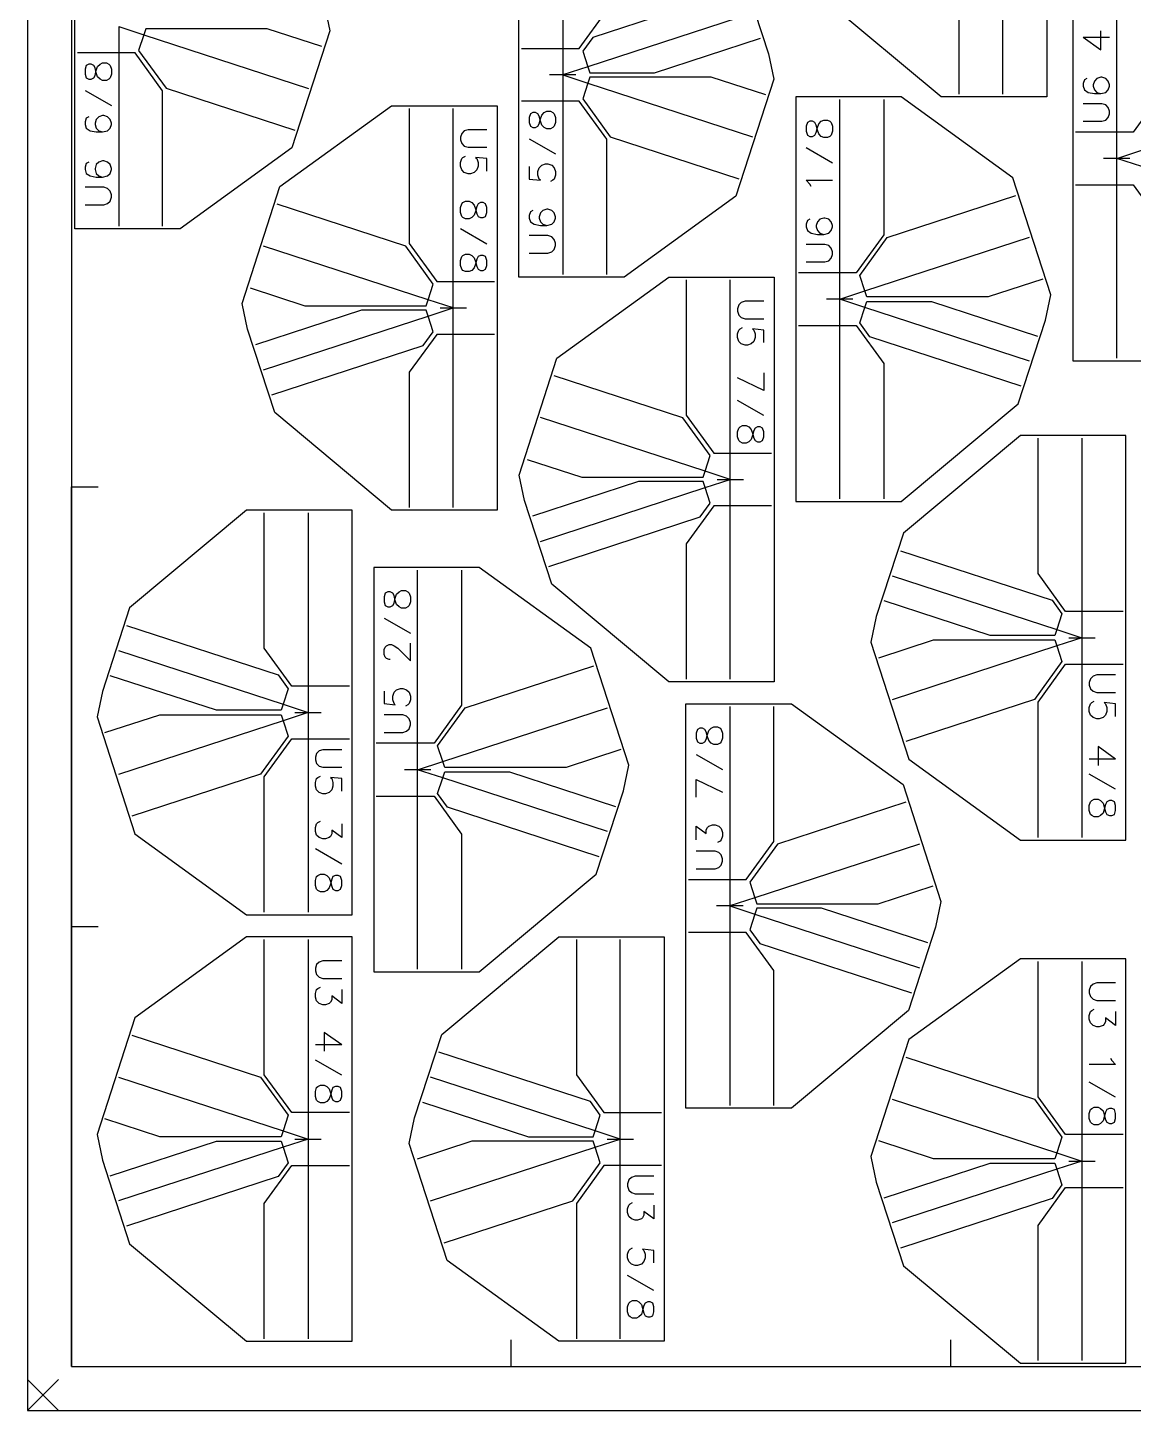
# Model space of a CAD drawing. Extents: x 0 to 235, y 0 to 300.
# Drawn here: x 0 to 125.7, y 0 to 157.2 of the extents above; entities that cross this region are included whole.
import ezdxf

# ---------------------------------------------------------------- set-up
doc = ezdxf.new("R2010")
doc.units = 0
for name, color, linetype in [('CORTE', 1, 'Continuous'), ('EJE', 4, 'Continuous'), ('REFERENCIA', 8, 'Continuous'), ('ROTULO', 5, 'Continuous')]:
    doc.layers.add(name, color=color, linetype=linetype)

msp = doc.modelspace()

# ---------------------------------------------------------------- linework, layer by layer
at = {"layer": 'CORTE', "color": 1, "linetype": 'CONTINUOUS'}
for points in [[(103.8943, 149.35), (90.5943, 160.45), (87.4943, 169.95), (86.8943, 172.85), (91.1943, 186.15), (103.8943, 195.35), (115.8943, 195.35), (115.8943, 149.35)], [(17.35, 180.35), (30.65, 169.25), (33.75, 159.75), (34.35, 156.85), (30.05, 143.55), (17.35, 134.35), (5.35, 134.35), (5.35, 180.35)], [(67.85, 174.85), (81.15, 163.75), (84.25, 154.25), (84.85, 151.35), (80.55, 138.05), (67.85, 128.85), (55.85, 128.85), (55.85, 174.85)], [(130.85, 119.35), (144.15, 130.45), (147.25, 139.95), (147.85, 142.85), (143.55, 156.15), (130.85, 165.35), (118.85, 165.35), (118.85, 119.35)], [(41.3943, 102.35), (28.0943, 113.45), (24.9943, 122.95), (24.3943, 125.85), (28.6943, 139.15), (41.3943, 148.35), (53.3943, 148.35), (53.3943, 102.35)], [(99.35, 103.35), (112.65, 114.45), (115.75, 123.95), (116.35, 126.85), (112.05, 140.15), (99.35, 149.35), (87.35, 149.35), (87.35, 103.35)], [(72.8943, 82.85), (59.5943, 93.95), (56.4943, 103.45), (55.8943, 106.35), (60.1943, 119.65), (72.8943, 128.85), (84.8943, 128.85), (84.8943, 82.85)], [(112.8943, 110.85), (99.5943, 99.75), (96.4943, 90.25), (95.8943, 87.35), (100.1943, 74.05), (112.8943, 64.85), (124.8943, 64.85), (124.8943, 110.85)], [(24.8943, 102.35), (11.5943, 91.25), (8.4943, 81.75), (7.8943, 78.85), (12.1943, 65.55), (24.8943, 56.35), (36.8943, 56.35), (36.8943, 102.35)], [(51.35, 49.85), (64.65, 60.95), (67.75, 70.45), (68.35, 73.35), (64.05, 86.65), (51.35, 95.85), (39.35, 95.85), (39.35, 49.85)], [(86.85, 80.35), (99.55, 71.15), (103.85, 57.85), (103.25, 54.95), (100.15, 45.45), (86.85, 34.35), (74.85, 34.35), (74.85, 80.35)], [(24.8943, 53.85), (12.1943, 44.65), (7.8943, 31.35), (8.4943, 28.45), (11.5943, 18.95), (24.8943, 7.85), (36.8943, 7.85), (36.8943, 53.85)], [(60.3943, 7.85), (47.6943, 17.05), (43.3943, 30.35), (43.9943, 33.25), (47.0943, 42.75), (60.3943, 53.85), (72.3943, 53.85), (72.3943, 7.85)], [(112.8943, 51.35), (100.1943, 42.15), (95.8943, 28.85), (96.4943, 25.95), (99.5943, 16.45), (112.8943, 5.35), (124.8943, 5.35), (124.8943, 51.35)]]:
    msp.add_lwpolyline(points, close=True, dxfattribs=at)
at = {"layer": 'EJE', "color": 4, "linetype": 'CONTINUOUS'}
for p, q in [((60.85, 174.55), (60.85, 154.85)), ((110.8943, 149.65), (110.8943, 169.35)), ((123.85, 145.35), (123.85, 165.05)), ((82.4202, 158.8903), (63.7019, 152.7808)), ((10.35, 157.35), (13.2019, 156.4192)), ((13.2019, 156.4192), (31.9202, 150.3097)), ((10.35, 154.35), (5.65, 154.35)), ((10.35, 154.35), (10.35, 134.65)), ((56.15, 154.85), (60.85, 154.85)), ((63.7019, 152.7808), (60.85, 151.85)), ((60.85, 151.85), (59.35, 151.85)), ((62.35, 151.85), (60.85, 151.85)), ((60.85, 151.85), (63.7019, 150.9192)), ((63.7019, 150.9192), (82.4202, 144.8097)), ((48.3943, 128.35), (48.3943, 148.05)), ((60.85, 148.85), (56.15, 148.85)), ((60.85, 148.85), (60.85, 129.15)), ((92.35, 129.35), (92.35, 149.05)), ((123.85, 145.35), (119.15, 145.35)), ((123.85, 142.35), (126.7019, 143.2808)), ((123.85, 142.35), (122.35, 142.35)), ((126.7019, 141.4192), (123.85, 142.35)), ((125.35, 142.35), (123.85, 142.35)), ((119.15, 139.35), (123.85, 139.35)), ((123.85, 119.65), (123.85, 139.35)), ((45.5423, 126.2808), (26.8241, 132.3903)), ((95.2019, 127.2808), (113.9202, 133.3903)), ((92.35, 129.35), (87.65, 129.35)), ((48.3943, 128.35), (53.0943, 128.35)), ((79.8943, 108.85), (79.8943, 128.55)), ((48.3943, 125.35), (45.5423, 126.2808)), ((92.35, 126.35), (90.85, 126.35)), ((92.35, 126.35), (95.2019, 127.2808)), ((95.2019, 125.4192), (92.35, 126.35)), ((93.85, 126.35), (92.35, 126.35)), ((26.824, 118.3097), (45.5423, 124.4192)), ((45.5423, 124.4192), (48.3943, 125.35)), ((46.8943, 125.35), (48.3943, 125.35)), ((48.3943, 125.35), (49.8943, 125.35)), ((113.9202, 119.3097), (95.2019, 125.4192)), ((87.65, 123.35), (92.35, 123.35)), ((92.35, 103.65), (92.35, 123.35)), ((48.3943, 102.65), (48.3943, 122.35)), ((53.0943, 122.35), (48.3943, 122.35)), ((77.0423, 106.7808), (58.3241, 112.8903)), ((119.8943, 110.55), (119.8943, 90.85)), ((79.8943, 108.85), (84.5943, 108.85)), ((79.8943, 105.85), (77.0423, 106.7808)), ((77.0423, 104.9192), (79.8943, 105.85)), ((78.3943, 105.85), (79.8943, 105.85)), ((79.8943, 105.85), (81.3943, 105.85)), ((58.324, 98.8097), (77.0423, 104.9192)), ((79.8943, 83.15), (79.8943, 102.85)), ((84.5943, 102.85), (79.8943, 102.85)), ((31.8943, 102.05), (31.8943, 82.35)), ((44.35, 75.85), (44.35, 95.55)), ((98.324, 94.8903), (117.0423, 88.7808)), ((124.5943, 90.85), (119.8943, 90.85)), ((117.0423, 88.7808), (119.8943, 87.85)), ((117.0423, 86.9192), (98.3241, 80.8097)), ((119.8943, 87.85), (117.0423, 86.9192)), ((118.3943, 87.85), (119.8943, 87.85)), ((119.8943, 87.85), (121.3943, 87.85)), ((10.324, 86.3903), (29.0423, 80.2808)), ((119.8943, 84.85), (119.8943, 65.15)), ((119.8943, 84.85), (124.5943, 84.85)), ((36.5943, 82.35), (31.8943, 82.35)), ((29.0423, 80.2808), (31.8943, 79.35)), ((31.8943, 79.35), (29.0423, 78.4192)), ((30.3943, 79.35), (31.8943, 79.35)), ((31.8943, 79.35), (33.3943, 79.35)), ((47.2019, 73.7808), (65.9202, 79.8903)), ((79.85, 80.05), (79.85, 60.35)), ((29.0423, 78.4192), (10.3241, 72.3097)), ((31.8943, 76.35), (31.8943, 56.65)), ((31.8943, 76.35), (36.5943, 76.35)), ((44.35, 75.85), (39.65, 75.85)), ((44.35, 72.85), (42.85, 72.85)), ((44.35, 72.85), (47.2019, 73.7808)), ((47.2019, 71.9192), (44.35, 72.85)), ((45.85, 72.85), (44.35, 72.85)), ((65.9202, 65.8097), (47.2019, 71.9192)), ((39.65, 69.85), (44.35, 69.85)), ((44.35, 50.15), (44.35, 69.85)), ((101.4202, 64.3903), (82.7019, 58.2808)), ((75.15, 60.35), (79.85, 60.35)), ((82.7019, 58.2808), (79.85, 57.35)), ((79.85, 57.35), (78.35, 57.35)), ((81.35, 57.35), (79.85, 57.35)), ((79.85, 57.35), (82.7019, 56.4192)), ((82.7019, 56.4192), (101.4202, 50.3097)), ((31.8943, 53.55), (31.8943, 33.85)), ((67.3943, 33.85), (67.3943, 53.55)), ((79.85, 54.35), (75.15, 54.35)), ((79.85, 54.35), (79.85, 34.65)), ((119.8943, 51.05), (119.8943, 31.35)), ((10.3241, 37.8903), (29.0423, 31.7808)), ((64.5423, 31.7808), (45.824, 37.8903)), ((98.3241, 35.3903), (117.0423, 29.2808)), ((36.5943, 33.85), (31.8943, 33.85)), ((67.3943, 33.85), (72.0943, 33.85)), ((29.0423, 31.7808), (31.8943, 30.85)), ((67.3943, 30.85), (64.5423, 31.7808)), ((29.0423, 29.9192), (10.324, 23.8097)), ((31.8943, 30.85), (29.0423, 29.9192)), ((30.3943, 30.85), (31.8943, 30.85)), ((31.8943, 30.85), (33.3943, 30.85)), ((45.8241, 23.8097), (64.5423, 29.9192)), ((64.5423, 29.9192), (67.3943, 30.85)), ((65.8943, 30.85), (67.3943, 30.85)), ((67.3943, 30.85), (68.8943, 30.85)), ((124.5943, 31.35), (119.8943, 31.35)), ((117.0423, 29.2808), (119.8943, 28.35)), ((119.8943, 28.35), (117.0423, 27.4192)), ((118.3943, 28.35), (119.8943, 28.35)), ((119.8943, 28.35), (121.3943, 28.35)), ((31.8943, 27.85), (31.8943, 8.15)), ((31.8943, 27.85), (36.5943, 27.85)), ((67.3943, 8.15), (67.3943, 27.85)), ((72.0943, 27.85), (67.3943, 27.85)), ((117.0423, 27.4192), (98.324, 21.3097)), ((119.8943, 25.35), (119.8943, 5.65)), ((119.8943, 25.35), (124.5943, 25.35))]:
    msp.add_line(p, q, dxfattribs=at)
for points in [[(60.85, 154.85), (62.7177, 154.85), (65.85, 159.1672), (65.85, 174.55)], [(110.8943, 169.35), (109.0266, 169.35), (105.8943, 165.0328), (105.8943, 149.65)], [(128.85, 165.05), (128.85, 149.6672), (125.7177, 145.35), (123.85, 145.35)], [(81.4896, 161.7423), (64.2547, 156.117), (63.1224, 154.5564), (63.7019, 152.7808)], [(10.35, 157.35), (10.35, 155.85), (10.35, 154.35)], [(13.2019, 156.4192), (12.6224, 154.6436), (15.7547, 150.3264), (30.382, 145.5522)], [(33.4583, 155.0673), (27.2304, 157.1), (13.4242, 157.1), (13.2019, 156.4192)], [(63.7019, 152.7808), (63.9242, 152.1), (71.2846, 152.1), (83.3509, 156.0383)], [(15.35, 134.65), (15.35, 150.0328), (12.2177, 154.35), (10.35, 154.35)], [(60.85, 154.85), (60.85, 153.35), (60.85, 151.85)], [(60.85, 151.85), (60.85, 150.35), (60.85, 148.85)], [(83.9583, 149.5673), (77.7304, 151.6), (63.9242, 151.6), (63.7019, 150.9192)], [(63.7019, 150.9192), (63.1224, 149.1436), (66.2547, 144.8264), (80.882, 140.0522)], [(43.3943, 148.05), (43.3943, 132.6672), (46.5266, 128.35), (48.3943, 128.35)], [(65.85, 129.15), (65.85, 144.5328), (62.7177, 148.85), (60.85, 148.85)], [(97.35, 149.05), (97.35, 133.6672), (94.2177, 129.35), (92.35, 129.35)], [(123.85, 142.35), (123.85, 143.85), (123.85, 145.35)], [(123.85, 139.35), (123.85, 140.85), (123.85, 142.35)], [(123.85, 139.35), (125.7177, 139.35), (128.85, 135.0328), (128.85, 119.65)], [(45.5423, 126.2808), (46.1219, 128.0564), (42.9896, 132.3736), (28.3623, 137.1478)], [(95.2019, 127.2808), (94.6224, 129.0564), (97.7547, 133.3736), (112.382, 138.1478)], [(92.35, 126.35), (92.35, 127.85), (92.35, 129.35)], [(25.2859, 127.6327), (31.5138, 125.6), (45.3201, 125.6), (45.5423, 126.2808)], [(48.3943, 125.35), (48.3943, 126.85), (48.3943, 128.35)], [(74.8943, 128.55), (74.8943, 113.1672), (78.0266, 108.85), (79.8943, 108.85)], [(115.4583, 128.6327), (109.2304, 126.6), (95.4242, 126.6), (95.2019, 127.2808)], [(92.35, 123.35), (92.35, 124.85), (92.35, 126.35)], [(95.2019, 125.4192), (95.4242, 126.1), (102.7846, 126.1), (114.8509, 122.1617)], [(45.5423, 124.4192), (45.3201, 125.1), (37.9596, 125.1), (25.8934, 121.1617)], [(27.7547, 115.4577), (44.9896, 121.083), (46.1219, 122.6436), (45.5423, 124.4192)], [(48.3943, 122.35), (48.3943, 123.85), (48.3943, 125.35)], [(112.9896, 116.4577), (95.7547, 122.083), (94.6224, 123.6436), (95.2019, 125.4192)], [(92.35, 123.35), (94.2177, 123.35), (97.35, 119.0328), (97.35, 103.65)], [(48.3943, 122.35), (46.5266, 122.35), (43.3943, 118.0328), (43.3943, 102.65)], [(77.0423, 106.7808), (77.6219, 108.5564), (74.4896, 112.8736), (59.8623, 117.6478)], [(119.8943, 90.85), (118.0266, 90.85), (114.8943, 95.1672), (114.8943, 110.55)], [(79.8943, 105.85), (79.8943, 107.35), (79.8943, 108.85)], [(56.7859, 108.1327), (63.0138, 106.1), (76.8201, 106.1), (77.0423, 106.7808)], [(77.0423, 104.9192), (76.8201, 105.6), (69.4596, 105.6), (57.3934, 101.6617)], [(79.8943, 102.85), (79.8943, 104.35), (79.8943, 105.85)], [(59.2547, 95.9577), (76.4896, 101.583), (77.6219, 103.1436), (77.0423, 104.9192)], [(79.8943, 102.85), (78.0266, 102.85), (74.8943, 98.5328), (74.8943, 83.15)], [(31.8943, 82.35), (30.0266, 82.35), (26.8943, 86.6672), (26.8943, 102.05)], [(99.2547, 97.7423), (116.4896, 92.117), (117.6219, 90.5564), (117.0423, 88.7808)], [(49.35, 95.55), (49.35, 80.1672), (46.2177, 75.85), (44.35, 75.85)], [(117.0423, 88.7808), (116.8201, 88.1), (109.4596, 88.1), (97.3934, 92.0383)], [(119.8943, 90.85), (119.8943, 89.35), (119.8943, 87.85)], [(11.2547, 89.2423), (28.4896, 83.617), (29.6219, 82.0564), (29.0423, 80.2808)], [(96.7859, 85.5673), (103.0138, 87.6), (116.8201, 87.6), (117.0423, 86.9192)], [(117.0423, 86.9192), (117.6219, 85.1436), (114.4896, 80.8264), (99.8623, 76.0522)], [(119.8943, 87.85), (119.8943, 86.35), (119.8943, 84.85)], [(29.0423, 80.2808), (28.8201, 79.6), (21.4596, 79.6), (9.3934, 83.5383)], [(47.2019, 73.7808), (46.6224, 75.5564), (49.7547, 79.8736), (64.382, 84.6478)], [(114.8943, 65.15), (114.8943, 80.5328), (118.0266, 84.85), (119.8943, 84.85)], [(31.8943, 82.35), (31.8943, 80.85), (31.8943, 79.35)], [(8.7859, 77.0673), (15.0138, 79.1), (28.8201, 79.1), (29.0423, 78.4192)], [(31.8943, 79.35), (31.8943, 77.85), (31.8943, 76.35)], [(79.85, 60.35), (81.7177, 60.35), (84.85, 64.6672), (84.85, 80.05)], [(29.0423, 78.4192), (29.6219, 76.6436), (26.4896, 72.3264), (11.8623, 67.5522)], [(26.8943, 56.65), (26.8943, 72.0328), (30.0266, 76.35), (31.8943, 76.35)], [(44.35, 72.85), (44.35, 74.35), (44.35, 75.85)], [(67.4583, 75.1327), (61.2304, 73.1), (47.4242, 73.1), (47.2019, 73.7808)], [(44.35, 69.85), (44.35, 71.35), (44.35, 72.85)], [(47.2019, 71.9192), (47.4242, 72.6), (54.7846, 72.6), (66.8509, 68.6617)], [(64.9896, 62.9577), (47.7547, 68.583), (46.6224, 70.1436), (47.2019, 71.9192)], [(44.35, 69.85), (46.2177, 69.85), (49.35, 65.5328), (49.35, 50.15)], [(99.882, 69.1478), (85.2547, 64.3736), (82.1224, 60.0564), (82.7019, 58.2808)], [(79.85, 60.35), (79.85, 58.85), (79.85, 57.35)], [(82.7019, 58.2808), (82.9242, 57.6), (96.7304, 57.6), (102.9583, 59.6327)], [(79.85, 57.35), (79.85, 55.85), (79.85, 54.35)], [(102.3509, 53.1617), (90.2846, 57.1), (82.9242, 57.1), (82.7019, 56.4192)], [(82.7019, 56.4192), (82.1224, 54.6436), (83.2547, 53.083), (100.4896, 47.4577)], [(31.8943, 33.85), (30.0266, 33.85), (26.8943, 38.1672), (26.8943, 53.55)], [(62.3943, 53.55), (62.3943, 38.1672), (65.5266, 33.85), (67.3943, 33.85)], [(84.85, 34.65), (84.85, 50.0328), (81.7177, 54.35), (79.85, 54.35)], [(119.8943, 31.35), (118.0266, 31.35), (114.8943, 35.6672), (114.8943, 51.05)], [(11.8623, 42.6478), (26.4896, 37.8736), (29.6219, 33.5564), (29.0423, 31.7808)], [(64.5423, 31.7808), (65.1219, 33.5564), (63.9896, 35.117), (46.7547, 40.7423)], [(99.8623, 40.1478), (114.4896, 35.3736), (117.6219, 31.0564), (117.0423, 29.2808)], [(44.8934, 35.0383), (56.9596, 31.1), (64.3201, 31.1), (64.5423, 31.7808)], [(29.0423, 31.7808), (28.8201, 31.1), (15.0138, 31.1), (8.7859, 33.1327)], [(31.8943, 33.85), (31.8943, 32.35), (31.8943, 30.85)], [(67.3943, 30.85), (67.3943, 32.35), (67.3943, 33.85)], [(9.3934, 26.6617), (21.4596, 30.6), (28.8201, 30.6), (29.0423, 29.9192)], [(29.0423, 29.9192), (29.6219, 28.1436), (28.4896, 26.583), (11.2547, 20.9577)], [(31.8943, 30.85), (31.8943, 29.35), (31.8943, 27.85)], [(64.5423, 29.9192), (64.3201, 30.6), (50.5138, 30.6), (44.2859, 28.5673)], [(47.3623, 19.0522), (61.9896, 23.8264), (65.1219, 28.1436), (64.5423, 29.9192)], [(67.3943, 27.85), (67.3943, 29.35), (67.3943, 30.85)], [(117.0423, 29.2808), (116.8201, 28.6), (103.0138, 28.6), (96.7859, 30.6327)], [(119.8943, 31.35), (119.8943, 29.85), (119.8943, 28.35)], [(119.8943, 28.35), (119.8943, 26.85), (119.8943, 25.35)], [(26.8943, 8.15), (26.8943, 23.5328), (30.0266, 27.85), (31.8943, 27.85)], [(67.3943, 27.85), (65.5266, 27.85), (62.3943, 23.5328), (62.3943, 8.15)], [(97.3934, 24.1617), (109.4596, 28.1), (116.8201, 28.1), (117.0423, 27.4192)], [(117.0423, 27.4192), (117.6219, 25.6436), (116.4896, 24.083), (99.2547, 18.4577)], [(114.8943, 5.65), (114.8943, 21.0328), (118.0266, 25.35), (119.8943, 25.35)]]:
    msp.add_lwpolyline(points, dxfattribs=at)
at = {"layer": 'REFERENCIA', "color": 8, "linetype": 'CONTINUOUS'}
for p, q in [((0, 0), (3.5, 3.5)), ((0, 3.5), (3.5, 0))]:
    msp.add_line(p, q, dxfattribs=at)
for points in [[(0, 0), (235, 0), (235, 300), (0, 300), (0, 0)], [(5, 5), (230, 5), (230, 295), (5, 295), (5, 5)]]:
    msp.add_lwpolyline(points, dxfattribs=at)
at = {"layer": 'ROTULO', "color": 5, "linetype": 'CONTINUOUS'}
for p, q in [((120.0238, 156.15), (123.0238, 156.15)), ((6.5238, 150.0786), (9.5238, 148.3643)), ((57.0238, 144.5786), (60.0238, 142.8643)), ((88.5238, 143.5786), (91.5238, 141.8643)), ((52.2205, 132.6214), (49.2205, 134.3357)), ((83.7205, 117.9786), (83.7205, 115.9786)), ((83.7205, 115.9786), (80.7205, 117.4071)), ((83.7205, 113.1214), (80.7205, 114.8357)), ((5, 5), (5, 105)), ((5, 105), (8, 105)), ((40.5238, 90.0786), (43.5238, 88.3643)), ((76.0238, 74.5786), (79.0238, 72.8643)), ((123.7205, 74.05), (120.7205, 74.05)), ((123.7205, 70.6214), (120.7205, 72.3357)), ((76.0238, 71.7214), (79.0238, 70.2929)), ((76.0238, 69.7214), (76.0238, 71.7214)), ((35.7205, 62.1214), (32.7205, 63.8357)), ((5, 55), (8, 55)), ((35.7205, 41.55), (32.7205, 41.55)), ((35.7205, 38.1214), (32.7205, 39.8357)), ((123.7205, 35.6214), (120.7205, 37.3357)), ((71.2205, 13.6214), (68.2205, 15.3357)), ((55, 5), (55, 8)), ((105, 5), (105, 8)), ((5, 5), (105, 5))]:
    msp.add_line(p, q, dxfattribs=at)
for points in [[(120.0238, 156.15), (122.0238, 154.7214), (122.0238, 156.8643)], [(6.5238, 151.9357), (6.6666, 151.5071), (6.9523, 151.3643), (7.238, 151.3643), (7.5238, 151.5071), (7.6666, 151.7929), (7.8095, 152.3643), (7.9523, 152.7929), (8.238, 153.0786), (8.5238, 153.2214), (8.9523, 153.2214), (9.238, 153.0786), (9.3809, 152.9357), (9.5238, 152.5071), (9.5238, 151.9357), (9.3809, 151.5071), (9.238, 151.3643), (8.9523, 151.2214), (8.5238, 151.2214), (8.238, 151.3643), (7.9523, 151.65), (7.8095, 152.0786), (7.6666, 152.65), (7.5238, 152.9357), (7.238, 153.0786), (6.9523, 153.0786), (6.6666, 152.9357), (6.5238, 152.5071), (6.5238, 151.9357)], [(120.4523, 151.4357), (120.1666, 151.2929), (120.0238, 150.8643), (120.0238, 150.5786), (120.1666, 150.15), (120.5952, 149.8643), (121.3095, 149.7214), (122.0238, 149.7214), (122.5952, 149.8643), (122.8809, 150.15), (123.0238, 150.5786), (123.0238, 150.7214), (122.8809, 151.15), (122.5952, 151.4357), (122.1666, 151.5786), (122.0238, 151.5786), (121.5952, 151.4357), (121.3095, 151.15), (121.1666, 150.7214), (121.1666, 150.5786), (121.3095, 150.15), (121.5952, 149.8643), (122.0238, 149.7214)], [(120.0238, 146.5786), (122.1666, 146.5786), (122.5952, 146.7214), (122.8809, 147.0071), (123.0238, 147.4357), (123.0238, 147.7214), (122.8809, 148.15), (122.5952, 148.4357), (122.1666, 148.5786), (120.0238, 148.5786)], [(6.9523, 147.0786), (6.6666, 146.9357), (6.5238, 146.5071), (6.5238, 146.2214), (6.6666, 145.7929), (7.0952, 145.5071), (7.8095, 145.3643), (8.5238, 145.3643), (9.0952, 145.5071), (9.3809, 145.7929), (9.5238, 146.2214), (9.5238, 146.3643), (9.3809, 146.7929), (9.0952, 147.0786), (8.6666, 147.2214), (8.5238, 147.2214), (8.0952, 147.0786), (7.8095, 146.7929), (7.6666, 146.3643), (7.6666, 146.2214), (7.8095, 145.7929), (8.0952, 145.5071), (8.5238, 145.3643)], [(57.0238, 146.4357), (57.1666, 146.0071), (57.4523, 145.8643), (57.738, 145.8643), (58.0238, 146.0071), (58.1666, 146.2929), (58.3095, 146.8643), (58.4523, 147.2929), (58.738, 147.5786), (59.0238, 147.7214), (59.4523, 147.7214), (59.738, 147.5786), (59.8809, 147.4357), (60.0238, 147.0071), (60.0238, 146.4357), (59.8809, 146.0071), (59.738, 145.8643), (59.4523, 145.7214), (59.0238, 145.7214), (58.738, 145.8643), (58.4523, 146.15), (58.3095, 146.5786), (58.1666, 147.15), (58.0238, 147.4357), (57.738, 147.5786), (57.4523, 147.5786), (57.1666, 147.4357), (57.0238, 147.0071), (57.0238, 146.4357)], [(88.5238, 145.4357), (88.6666, 145.0071), (88.9523, 144.8643), (89.238, 144.8643), (89.5238, 145.0071), (89.6666, 145.2929), (89.8095, 145.8643), (89.9523, 146.2929), (90.238, 146.5786), (90.5238, 146.7214), (90.9523, 146.7214), (91.238, 146.5786), (91.3809, 146.4357), (91.5238, 146.0071), (91.5238, 145.4357), (91.3809, 145.0071), (91.238, 144.8643), (90.9523, 144.7214), (90.5238, 144.7214), (90.238, 144.8643), (89.9523, 145.15), (89.8095, 145.5786), (89.6666, 146.15), (89.5238, 146.4357), (89.238, 146.5786), (88.9523, 146.5786), (88.6666, 146.4357), (88.5238, 146.0071), (88.5238, 145.4357)], [(52.2205, 145.6214), (50.0777, 145.6214), (49.6491, 145.4786), (49.3634, 145.1929), (49.2205, 144.7643), (49.2205, 144.4786), (49.3634, 144.05), (49.6491, 143.7643), (50.0777, 143.6214), (52.2205, 143.6214)], [(6.9523, 141.9357), (6.6666, 141.7929), (6.5238, 141.3643), (6.5238, 141.0786), (6.6666, 140.65), (7.0952, 140.3643), (7.8095, 140.2214), (8.5238, 140.2214), (9.0952, 140.3643), (9.3809, 140.65), (9.5238, 141.0786), (9.5238, 141.2214), (9.3809, 141.65), (9.0952, 141.9357), (8.6666, 142.0786), (8.5238, 142.0786), (8.0952, 141.9357), (7.8095, 141.65), (7.6666, 141.2214), (7.6666, 141.0786), (7.8095, 140.65), (8.0952, 140.3643), (8.5238, 140.2214)], [(52.2205, 140.9071), (52.2205, 142.3357), (50.9348, 142.4786), (51.0777, 142.3357), (51.2205, 141.9071), (51.2205, 141.4786), (51.0777, 141.05), (50.792, 140.7643), (50.3634, 140.6214), (50.0777, 140.6214), (49.6491, 140.7643), (49.3634, 141.05), (49.2205, 141.4786), (49.2205, 141.9071), (49.3634, 142.3357), (49.5062, 142.4786), (49.792, 142.6214)], [(57.0238, 141.4357), (57.0238, 140.0071), (58.3095, 139.8643), (58.1666, 140.0071), (58.0238, 140.4357), (58.0238, 140.8643), (58.1666, 141.2929), (58.4523, 141.5786), (58.8809, 141.7214), (59.1666, 141.7214), (59.5952, 141.5786), (59.8809, 141.2929), (60.0238, 140.8643), (60.0238, 140.4357), (59.8809, 140.0071), (59.738, 139.8643), (59.4523, 139.7214)], [(6.5238, 137.0786), (8.6666, 137.0786), (9.0952, 137.2214), (9.3809, 137.5071), (9.5238, 137.9357), (9.5238, 138.2214), (9.3809, 138.65), (9.0952, 138.9357), (8.6666, 139.0786), (6.5238, 139.0786)], [(89.0952, 139.15), (88.9523, 139.4357), (88.5238, 139.8643), (91.5238, 139.8643)], [(52.2205, 136.7643), (52.0777, 137.1929), (51.792, 137.3357), (51.5062, 137.3357), (51.2205, 137.1929), (51.0777, 136.9071), (50.9348, 136.3357), (50.792, 135.9071), (50.5062, 135.6214), (50.2205, 135.4786), (49.792, 135.4786), (49.5062, 135.6214), (49.3634, 135.7643), (49.2205, 136.1929), (49.2205, 136.7643), (49.3634, 137.1929), (49.5062, 137.3357), (49.792, 137.4786), (50.2205, 137.4786), (50.5062, 137.3357), (50.792, 137.05), (50.9348, 136.6214), (51.0777, 136.05), (51.2205, 135.7643), (51.5062, 135.6214), (51.792, 135.6214), (52.0777, 135.7643), (52.2205, 136.1929), (52.2205, 136.7643)], [(57.4523, 136.4357), (57.1666, 136.2929), (57.0238, 135.8643), (57.0238, 135.5786), (57.1666, 135.15), (57.5952, 134.8643), (58.3095, 134.7214), (59.0238, 134.7214), (59.5952, 134.8643), (59.8809, 135.15), (60.0238, 135.5786), (60.0238, 135.7214), (59.8809, 136.15), (59.5952, 136.4357), (59.1666, 136.5786), (59.0238, 136.5786), (58.5952, 136.4357), (58.3095, 136.15), (58.1666, 135.7214), (58.1666, 135.5786), (58.3095, 135.15), (58.5952, 134.8643), (59.0238, 134.7214)], [(88.9523, 135.4357), (88.6666, 135.2929), (88.5238, 134.8643), (88.5238, 134.5786), (88.6666, 134.15), (89.0952, 133.8643), (89.8095, 133.7214), (90.5238, 133.7214), (91.0952, 133.8643), (91.3809, 134.15), (91.5238, 134.5786), (91.5238, 134.7214), (91.3809, 135.15), (91.0952, 135.4357), (90.6666, 135.5786), (90.5238, 135.5786), (90.0952, 135.4357), (89.8095, 135.15), (89.6666, 134.7214), (89.6666, 134.5786), (89.8095, 134.15), (90.0952, 133.8643), (90.5238, 133.7214)], [(57.0238, 131.5786), (59.1666, 131.5786), (59.5952, 131.7214), (59.8809, 132.0071), (60.0238, 132.4357), (60.0238, 132.7214), (59.8809, 133.15), (59.5952, 133.4357), (59.1666, 133.5786), (57.0238, 133.5786)], [(88.5238, 130.5786), (90.6666, 130.5786), (91.0952, 130.7214), (91.3809, 131.0071), (91.5238, 131.4357), (91.5238, 131.7214), (91.3809, 132.15), (91.0952, 132.4357), (90.6666, 132.5786), (88.5238, 132.5786)], [(52.2205, 130.7643), (52.0777, 131.1929), (51.792, 131.3357), (51.5062, 131.3357), (51.2205, 131.1929), (51.0777, 130.9071), (50.9348, 130.3357), (50.792, 129.9071), (50.5062, 129.6214), (50.2205, 129.4786), (49.792, 129.4786), (49.5062, 129.6214), (49.3634, 129.7643), (49.2205, 130.1929), (49.2205, 130.7643), (49.3634, 131.1929), (49.5062, 131.3357), (49.792, 131.4786), (50.2205, 131.4786), (50.5062, 131.3357), (50.792, 131.05), (50.9348, 130.6214), (51.0777, 130.05), (51.2205, 129.7643), (51.5062, 129.6214), (51.792, 129.6214), (52.0777, 129.7643), (52.2205, 130.1929), (52.2205, 130.7643)], [(83.7205, 126.1214), (81.5777, 126.1214), (81.1491, 125.9786), (80.8634, 125.6929), (80.7205, 125.2643), (80.7205, 124.9786), (80.8634, 124.55), (81.1491, 124.2643), (81.5777, 124.1214), (83.7205, 124.1214)], [(83.7205, 121.4071), (83.7205, 122.8357), (82.4348, 122.9786), (82.5777, 122.8357), (82.7205, 122.4071), (82.7205, 121.9786), (82.5777, 121.55), (82.292, 121.2643), (81.8634, 121.1214), (81.5777, 121.1214), (81.1491, 121.2643), (80.8634, 121.55), (80.7205, 121.9786), (80.7205, 122.4071), (80.8634, 122.8357), (81.0062, 122.9786), (81.292, 123.1214)], [(83.7205, 111.2643), (83.5777, 111.6929), (83.292, 111.8357), (83.0062, 111.8357), (82.7205, 111.6929), (82.5777, 111.4071), (82.4348, 110.8357), (82.292, 110.4071), (82.0062, 110.1214), (81.7205, 109.9786), (81.292, 109.9786), (81.0062, 110.1214), (80.8634, 110.2643), (80.7205, 110.6929), (80.7205, 111.2643), (80.8634, 111.6929), (81.0062, 111.8357), (81.292, 111.9786), (81.7205, 111.9786), (82.0062, 111.8357), (82.292, 111.55), (82.4348, 111.1214), (82.5777, 110.55), (82.7205, 110.2643), (83.0062, 110.1214), (83.292, 110.1214), (83.5777, 110.2643), (83.7205, 110.6929), (83.7205, 111.2643)], [(40.5238, 91.9357), (40.6666, 91.5071), (40.9523, 91.3643), (41.238, 91.3643), (41.5238, 91.5071), (41.6666, 91.7929), (41.8095, 92.3643), (41.9523, 92.7929), (42.238, 93.0786), (42.5238, 93.2214), (42.9523, 93.2214), (43.238, 93.0786), (43.3809, 92.9357), (43.5238, 92.5071), (43.5238, 91.9357), (43.3809, 91.5071), (43.238, 91.3643), (42.9523, 91.2214), (42.5238, 91.2214), (42.238, 91.3643), (41.9523, 91.65), (41.8095, 92.0786), (41.6666, 92.65), (41.5238, 92.9357), (41.238, 93.0786), (40.9523, 93.0786), (40.6666, 92.9357), (40.5238, 92.5071), (40.5238, 91.9357)], [(41.238, 85.3643), (41.0952, 85.3643), (40.8095, 85.5071), (40.6666, 85.65), (40.5238, 85.9357), (40.5238, 86.5071), (40.6666, 86.7929), (40.8095, 86.9357), (41.0952, 87.0786), (41.3809, 87.0786), (41.6666, 86.9357), (42.0952, 86.65), (43.5238, 85.2214), (43.5238, 87.2214)], [(123.7205, 83.6214), (121.5777, 83.6214), (121.1491, 83.4786), (120.8634, 83.1929), (120.7205, 82.7643), (120.7205, 82.4786), (120.8634, 82.05), (121.1491, 81.7643), (121.5777, 81.6214), (123.7205, 81.6214)], [(40.5238, 81.7929), (40.5238, 80.3643), (41.8095, 80.2214), (41.6666, 80.3643), (41.5238, 80.7929), (41.5238, 81.2214), (41.6666, 81.65), (41.9523, 81.9357), (42.3809, 82.0786), (42.6666, 82.0786), (43.0952, 81.9357), (43.3809, 81.65), (43.5238, 81.2214), (43.5238, 80.7929), (43.3809, 80.3643), (43.238, 80.2214), (42.9523, 80.0786)], [(123.7205, 78.9071), (123.7205, 80.3357), (122.4348, 80.4786), (122.5777, 80.3357), (122.7205, 79.9071), (122.7205, 79.4786), (122.5777, 79.05), (122.292, 78.7643), (121.8634, 78.6214), (121.5777, 78.6214), (121.1491, 78.7643), (120.8634, 79.05), (120.7205, 79.4786), (120.7205, 79.9071), (120.8634, 80.3357), (121.0062, 80.4786), (121.292, 80.6214)], [(40.5238, 77.0786), (42.6666, 77.0786), (43.0952, 77.2214), (43.3809, 77.5071), (43.5238, 77.9357), (43.5238, 78.2214), (43.3809, 78.65), (43.0952, 78.9357), (42.6666, 79.0786), (40.5238, 79.0786)], [(76.0238, 76.4357), (76.1666, 76.0071), (76.4523, 75.8643), (76.738, 75.8643), (77.0238, 76.0071), (77.1666, 76.2929), (77.3095, 76.8643), (77.4523, 77.2929), (77.738, 77.5786), (78.0238, 77.7214), (78.4523, 77.7214), (78.738, 77.5786), (78.8809, 77.4357), (79.0238, 77.0071), (79.0238, 76.4357), (78.8809, 76.0071), (78.738, 75.8643), (78.4523, 75.7214), (78.0238, 75.7214), (77.738, 75.8643), (77.4523, 76.15), (77.3095, 76.5786), (77.1666, 77.15), (77.0238, 77.4357), (76.738, 77.5786), (76.4523, 77.5786), (76.1666, 77.4357), (76.0238, 77.0071), (76.0238, 76.4357)], [(123.7205, 74.05), (121.7205, 75.4786), (121.7205, 73.3357)], [(35.7205, 75.1214), (33.5777, 75.1214), (33.1491, 74.9786), (32.8634, 74.6929), (32.7205, 74.2643), (32.7205, 73.9786), (32.8634, 73.55), (33.1491, 73.2643), (33.5777, 73.1214), (35.7205, 73.1214)], [(35.7205, 70.4071), (35.7205, 71.8357), (34.4348, 71.9786), (34.5777, 71.8357), (34.7205, 71.4071), (34.7205, 70.9786), (34.5777, 70.55), (34.292, 70.2643), (33.8634, 70.1214), (33.5777, 70.1214), (33.1491, 70.2643), (32.8634, 70.55), (32.7205, 70.9786), (32.7205, 71.4071), (32.8634, 71.8357), (33.0062, 71.9786), (33.292, 72.1214)], [(123.7205, 68.7643), (123.5777, 69.1929), (123.292, 69.3357), (123.0062, 69.3357), (122.7205, 69.1929), (122.5777, 68.9071), (122.4348, 68.3357), (122.292, 67.9071), (122.0062, 67.6214), (121.7205, 67.4786), (121.292, 67.4786), (121.0062, 67.6214), (120.8634, 67.7643), (120.7205, 68.1929), (120.7205, 68.7643), (120.8634, 69.1929), (121.0062, 69.3357), (121.292, 69.4786), (121.7205, 69.4786), (122.0062, 69.3357), (122.292, 69.05), (122.4348, 68.6214), (122.5777, 68.05), (122.7205, 67.7643), (123.0062, 67.6214), (123.292, 67.6214), (123.5777, 67.7643), (123.7205, 68.1929), (123.7205, 68.7643)], [(35.7205, 66.6929), (35.7205, 65.1214), (34.5777, 65.9786), (34.5777, 65.55), (34.4348, 65.2643), (34.292, 65.1214), (33.8634, 64.9786), (33.5777, 64.9786), (33.1491, 65.1214), (32.8634, 65.4071), (32.7205, 65.8357), (32.7205, 66.2643), (32.8634, 66.6929), (33.0062, 66.8357), (33.292, 66.9786)], [(76.0238, 64.8643), (76.0238, 66.4357), (77.1666, 65.5786), (77.1666, 66.0071), (77.3095, 66.2929), (77.4523, 66.4357), (77.8809, 66.5786), (78.1666, 66.5786), (78.5952, 66.4357), (78.8809, 66.15), (79.0238, 65.7214), (79.0238, 65.2929), (78.8809, 64.8643), (78.738, 64.7214), (78.4523, 64.5786)], [(76.0238, 61.5786), (78.1666, 61.5786), (78.5952, 61.7214), (78.8809, 62.0071), (79.0238, 62.4357), (79.0238, 62.7214), (78.8809, 63.15), (78.5952, 63.4357), (78.1666, 63.5786), (76.0238, 63.5786)], [(35.7205, 60.2643), (35.5777, 60.6929), (35.292, 60.8357), (35.0062, 60.8357), (34.7205, 60.6929), (34.5777, 60.4071), (34.4348, 59.8357), (34.292, 59.4071), (34.0062, 59.1214), (33.7205, 58.9786), (33.292, 58.9786), (33.0062, 59.1214), (32.8634, 59.2643), (32.7205, 59.6929), (32.7205, 60.2643), (32.8634, 60.6929), (33.0062, 60.8357), (33.292, 60.9786), (33.7205, 60.9786), (34.0062, 60.8357), (34.292, 60.55), (34.4348, 60.1214), (34.5777, 59.55), (34.7205, 59.2643), (35.0062, 59.1214), (35.292, 59.1214), (35.5777, 59.2643), (35.7205, 59.6929), (35.7205, 60.2643)], [(35.7205, 51.1214), (33.5777, 51.1214), (33.1491, 50.9786), (32.8634, 50.6929), (32.7205, 50.2643), (32.7205, 49.9786), (32.8634, 49.55), (33.1491, 49.2643), (33.5777, 49.1214), (35.7205, 49.1214)], [(35.7205, 47.8357), (35.7205, 46.2643), (34.5777, 47.1214), (34.5777, 46.6929), (34.4348, 46.4071), (34.292, 46.2643), (33.8634, 46.1214), (33.5777, 46.1214), (33.1491, 46.2643), (32.8634, 46.55), (32.7205, 46.9786), (32.7205, 47.4071), (32.8634, 47.8357), (33.0062, 47.9786), (33.292, 48.1214)], [(123.7205, 48.6214), (121.5777, 48.6214), (121.1491, 48.4786), (120.8634, 48.1929), (120.7205, 47.7643), (120.7205, 47.4786), (120.8634, 47.05), (121.1491, 46.7643), (121.5777, 46.6214), (123.7205, 46.6214)], [(123.7205, 45.3357), (123.7205, 43.7643), (122.5777, 44.6214), (122.5777, 44.1929), (122.4348, 43.9071), (122.292, 43.7643), (121.8634, 43.6214), (121.5777, 43.6214), (121.1491, 43.7643), (120.8634, 44.05), (120.7205, 44.4786), (120.7205, 44.9071), (120.8634, 45.3357), (121.0062, 45.4786), (121.292, 45.6214)], [(35.7205, 41.55), (33.7205, 42.9786), (33.7205, 40.8357)], [(123.1491, 40.05), (123.292, 39.7643), (123.7205, 39.3357), (120.7205, 39.3357)], [(35.7205, 36.2643), (35.5777, 36.6929), (35.292, 36.8357), (35.0062, 36.8357), (34.7205, 36.6929), (34.5777, 36.4071), (34.4348, 35.8357), (34.292, 35.4071), (34.0062, 35.1214), (33.7205, 34.9786), (33.292, 34.9786), (33.0062, 35.1214), (32.8634, 35.2643), (32.7205, 35.6929), (32.7205, 36.2643), (32.8634, 36.6929), (33.0062, 36.8357), (33.292, 36.9786), (33.7205, 36.9786), (34.0062, 36.8357), (34.292, 36.55), (34.4348, 36.1214), (34.5777, 35.55), (34.7205, 35.2643), (35.0062, 35.1214), (35.292, 35.1214), (35.5777, 35.2643), (35.7205, 35.6929), (35.7205, 36.2643)], [(123.7205, 33.7643), (123.5777, 34.1929), (123.292, 34.3357), (123.0062, 34.3357), (122.7205, 34.1929), (122.5777, 33.9071), (122.4348, 33.3357), (122.292, 32.9071), (122.0062, 32.6214), (121.7205, 32.4786), (121.292, 32.4786), (121.0062, 32.6214), (120.8634, 32.7643), (120.7205, 33.1929), (120.7205, 33.7643), (120.8634, 34.1929), (121.0062, 34.3357), (121.292, 34.4786), (121.7205, 34.4786), (122.0062, 34.3357), (122.292, 34.05), (122.4348, 33.6214), (122.5777, 33.05), (122.7205, 32.7643), (123.0062, 32.6214), (123.292, 32.6214), (123.5777, 32.7643), (123.7205, 33.1929), (123.7205, 33.7643)], [(71.2205, 26.6214), (69.0777, 26.6214), (68.6491, 26.4786), (68.3634, 26.1929), (68.2205, 25.7643), (68.2205, 25.4786), (68.3634, 25.05), (68.6491, 24.7643), (69.0777, 24.6214), (71.2205, 24.6214)], [(71.2205, 23.3357), (71.2205, 21.7643), (70.0777, 22.6214), (70.0777, 22.1929), (69.9348, 21.9071), (69.792, 21.7643), (69.3634, 21.6214), (69.0777, 21.6214), (68.6491, 21.7643), (68.3634, 22.05), (68.2205, 22.4786), (68.2205, 22.9071), (68.3634, 23.3357), (68.5062, 23.4786), (68.792, 23.6214)], [(71.2205, 16.7643), (71.2205, 18.1929), (69.9348, 18.3357), (70.0777, 18.1929), (70.2205, 17.7643), (70.2205, 17.3357), (70.0777, 16.9071), (69.792, 16.6214), (69.3634, 16.4786), (69.0777, 16.4786), (68.6491, 16.6214), (68.3634, 16.9071), (68.2205, 17.3357), (68.2205, 17.7643), (68.3634, 18.1929), (68.5062, 18.3357), (68.792, 18.4786)], [(71.2205, 11.7643), (71.0777, 12.1929), (70.792, 12.3357), (70.5062, 12.3357), (70.2205, 12.1929), (70.0777, 11.9071), (69.9348, 11.3357), (69.792, 10.9071), (69.5062, 10.6214), (69.2205, 10.4786), (68.792, 10.4786), (68.5062, 10.6214), (68.3634, 10.7643), (68.2205, 11.1929), (68.2205, 11.7643), (68.3634, 12.1929), (68.5062, 12.3357), (68.792, 12.4786), (69.2205, 12.4786), (69.5062, 12.3357), (69.792, 12.05), (69.9348, 11.6214), (70.0777, 11.05), (70.2205, 10.7643), (70.5062, 10.6214), (70.792, 10.6214), (71.0777, 10.7643), (71.2205, 11.1929), (71.2205, 11.7643)]]:
    msp.add_lwpolyline(points, dxfattribs=at)

doc.saveas('drawing.dxf')
